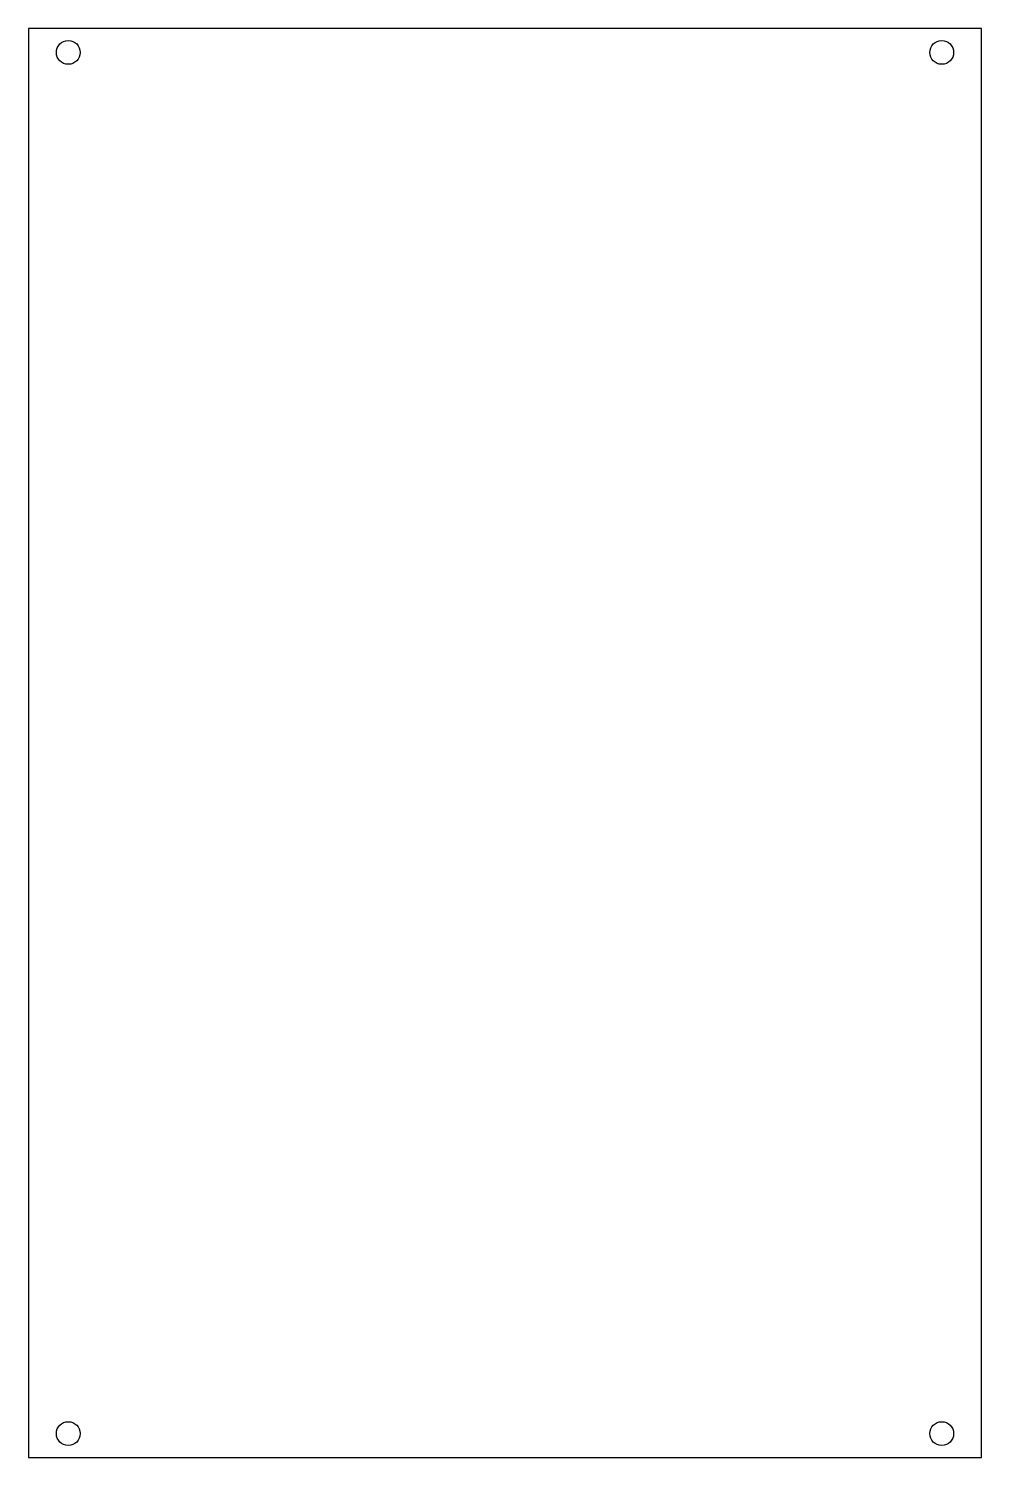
# Model space of a CAD drawing. Header units: millimetres. Extents: x 4102 to 4222, y -80 to 100.
import ezdxf

# ---------------------------------------------------------------- set-up
doc = ezdxf.new("R2010")
doc.units = ezdxf.units.MM

msp = doc.modelspace()

# ---------------------------------------------------------------- linework, layer by layer
at = {"color": 7, "linetype": 'Continuous', "lineweight": 25}
for p, q in [((4221.57, 99.61), (4101.57, 99.61)), ((4101.57, 99.61), (4101.57, -80.39)), ((4221.57, -80.39), (4221.57, 99.61)), ((4101.57, -80.39), (4221.57, -80.39))]:
    msp.add_line(p, q, dxfattribs=at)
for centre in [(4106.57, 96.61), (4216.57, 96.61), (4106.57, -77.39), (4216.57, -77.39)]:
    msp.add_circle(centre, 1.5, dxfattribs=at)

doc.saveas('drawing.dxf')
